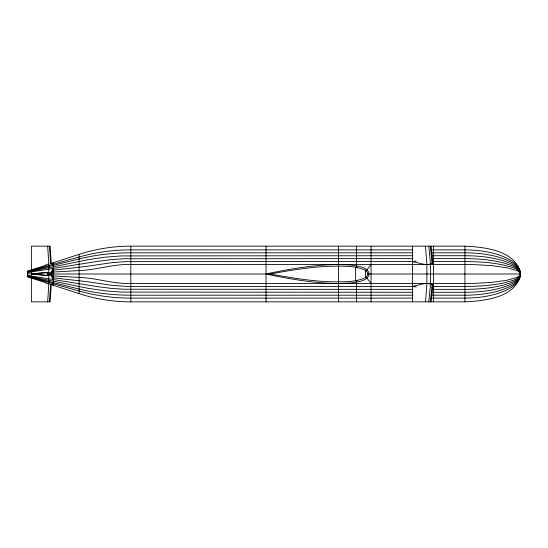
<?xml version="1.0" encoding="UTF-8"?>
<svg xmlns="http://www.w3.org/2000/svg" width="548" height="548" viewBox="0 0 548 548"><rect width="100%" height="100%" fill="white"/><g stroke="black" fill="none" stroke-linecap="round" stroke-linejoin="round"><path stroke-width="0.82" d="M50.074 246.155L51.3 263.382L79.104 254.347C95.77 248.929 113.292 246.155 130.814 246.155L464.916 246.155C484.446 247.066 516.305 250.313 520.6 274C516.305 297.687 484.446 300.934 464.916 301.845L130.814 301.845C113.292 301.845 95.77 299.071 79.104 293.653L51.3 284.618L50.074 301.845M431.07 249.888L464.916 249.888C478.288 249.97 491.885 251.731 504.29 256.95C511.421 260.142 520.182 265.253 520.6 274C520.182 282.747 511.421 287.858 504.29 291.05C491.885 296.269 478.288 298.03 464.916 298.112L431.07 298.112M431.632 252.799L464.916 252.799C478.233 252.881 491.734 254.382 504.29 259.012C510.976 261.773 519.929 265.746 520.6 274C519.929 282.254 510.976 286.227 504.29 288.988C491.734 293.618 478.233 295.119 464.916 295.201L431.632 295.201M432.187 255.717L464.916 255.717C478.185 255.793 491.597 257.039 504.29 261.067C510.537 263.465 519.579 266.28 520.6 274C519.579 281.72 510.537 284.535 504.29 286.933C491.597 290.961 478.185 292.207 464.916 292.283L432.187 292.283M432.187 258.629L464.916 258.629C478.137 258.697 491.474 259.718 504.29 263.129C510.133 265.225 519.114 266.883 520.6 274C519.114 281.117 510.133 282.775 504.29 284.871C491.474 288.282 478.137 289.303 464.916 289.371L432.187 289.371M48.82 275.267A24.078 22.749 73.9 0 1 45.977 275.493L31.38 274L45.196 275.185A23.146 23.146 0 0 0 47.683 275.021L48.628 274.843A5.295 5.295 0 0 0 49.436 274.603L49.45 274.589A2.185 2.185 0 0 0 49.717 274.459A1.089 1.089 0 0 0 49.957 274.267L49.957 273.733A1.089 1.089 0 0 0 49.717 273.541A2.185 2.185 0 0 0 49.471 273.418L49.436 273.404A5.295 5.295 0 0 0 48.628 273.157L47.683 272.986A23.146 23.146 0 0 0 45.189 272.815L27.4 274M520.271 272.493L520.347 275.336M432.091 261.033L432.762 261.464L464.916 261.54C478.103 261.601 491.371 262.41 504.29 265.191C509.798 267.04 518.497 267.602 520.6 274C518.497 280.398 509.798 280.96 504.29 282.809C491.371 285.59 478.103 286.399 464.916 286.46L432.783 286.46L432.091 286.967M520.6 274L519.668 275.74L516.956 277.398L506.914 280.268L491.488 282.391L472.986 283.446L130.814 283.549C113.306 284.035 96.53 277.987 79.104 277.411L53.252 275.952L51.183 274.322L49.957 274.267L49.957 273.733L51.183 273.678L53.252 272.048L79.104 270.589C96.53 270.013 113.306 263.965 130.814 264.451L472.986 264.554L491.488 265.609L506.914 267.732L516.956 270.602L519.668 272.26L520.6 274L367.866 274L367.311 272.281L365.509 270.589L366.961 269.911L371.051 264.451M367.866 274L367.311 275.719L365.509 277.411L366.961 278.089L371.051 283.549M338.431 301.818L338.431 246.182M47.683 301.845L48.813 283.734L51.183 284.576M49.436 301.845L50.635 284.378A13.659 6.425 -90 0 0 53.252 283.748M425.501 301.845L426.892 283.549L426.892 264.451L425.501 246.155M428.81 301.845L430.509 284.028L430.509 263.972L428.81 246.155M430.344 301.845L432.112 284.898L433.495 283.549M431.105 301.845L432.776 286.494M53.252 268.376L50.635 273.274L49.436 273.404L49.436 274.596L50.656 274.712A2.411 2.274 88.5 0 0 50.93 274.555A1.226 1.158 89.5 0 0 51.183 274.322L51.197 273.692A1.226 1.158 -89.5 0 0 50.93 273.452A2.411 2.274 -88.5 0 0 50.656 273.288L50.635 273.274A5.74 5.418 -86.6 0 0 49.738 272.966L47.683 272.986L47.683 275.014L49.745 275.041A5.74 5.418 86.6 0 0 50.642 274.726L53.252 279.624M432.091 260.677L433.495 258.629M53.252 264.252A13.659 6.425 -90 0 0 50.642 263.629L49.436 246.155M416.227 261.115L412.411 261.54L125.081 261.643L111.977 262.663L86.166 266.438L53.252 270.15L50.93 273.445L49.717 273.541L49.717 274.459L50.93 274.555L53.252 277.85L86.166 281.562L112.381 285.385L126.718 286.405L412.411 286.46L423.727 283.761A24.585 23.119 0 0 1 426.892 283.535M45.977 265.232L27.4 271.15L27.4 276.85L45.977 282.768M27.4 271.527L79.104 256.978C95.907 252.251 113.361 249.888 130.814 249.888L412.87 249.888M27.4 271.815L79.104 258.944C95.996 254.731 113.422 252.82 130.814 252.799L412.87 252.799M27.4 272.164L88.543 259.567L105.86 257.094L120.985 255.93L412.87 255.717M357.262 280.384L355.638 280.699A70.48 70.48 0 0 1 351.357 281.309C324.08 283.508 296.79 278.754 270.02 274L50.074 274M270.02 274C296.797 269.205 324.074 264.533 351.357 266.684A70.48 70.48 0 0 1 355.638 267.301L357.262 267.616M27.4 272.575L96.544 261.512L111.162 259.615L123.855 258.752L412.87 258.629M338.431 283.549L350.309 282.974A69.322 69.322 0 0 0 356.536 282.049C373.181 279.816 373.188 268.178 356.529 265.958A69.322 69.322 0 0 0 350.309 265.033L338.431 264.451M49.916 246.155L31.38 246.155L31.38 269.856M412.87 289.371L123.855 289.248L111.162 288.385L96.544 286.488L27.4 275.425M412.87 292.283L120.985 292.07L105.86 290.906L88.543 288.433L27.4 275.836M412.87 295.201L130.814 295.201C113.422 295.18 95.996 293.269 79.104 289.056L27.4 276.185M412.87 298.112L130.814 298.112C113.361 298.112 95.907 295.749 79.104 291.022L27.4 276.473M49.916 301.845L31.38 301.845L31.38 278.144M337.931 264.458C313.703 264.869 289.687 268.924 266.047 274C289.687 279.062 313.703 283.152 337.931 283.549M416.227 286.885L412.411 286.46M31.38 274L45.977 272.541A24.078 22.749 -73.9 0 1 48.82 272.733M412.411 261.54L423.727 264.239A24.585 23.119 0 0 0 426.892 264.465M433.495 264.451L432.112 263.102L430.344 246.155M432.091 287.323L433.495 289.371M432.762 261.464L431.105 246.155M47.683 246.155L48.813 264.266M464.916 246.182L464.916 301.818M433.495 246.182L433.495 301.818M412.411 246.155L412.411 301.845M371.051 246.182L371.051 301.818M365.509 270.589L365.509 277.411M356.529 246.182L356.529 265.958L355.638 267.301L355.638 280.699L356.529 282.042L356.529 301.818M266.047 246.182L266.047 301.818M130.814 246.182L130.814 301.818M79.104 254.388L79.104 293.612M53.252 262.814L53.252 285.186M48.813 264.348L48.813 272.767M48.813 275.233L48.813 283.652M31.38 270.048L31.38 277.952M432.797 286.46A1.952 1.836 0 0 0 432.283 285.083L432.112 284.898A4.487 4.22 0 0 0 430.502 284.056A11.864 11.152 0 0 0 426.892 283.569M426.892 264.431A11.864 11.152 0 0 0 430.523 264.013A4.487 4.22 0 0 0 432.125 263.115L432.29 262.924A1.952 1.836 0 0 0 432.797 261.54M365.591 277.583A28.352 28.352 0 0 1 357.241 280.254M357.241 267.746A28.352 28.352 0 0 1 365.591 270.417M48.19 264.033A24.078 2.185 -18.4 0 1 45.813 264.842M50.642 263.629A13.659 6.425 90 0 1 51.567 263.581M45.813 283.158A24.078 2.185 18.4 0 1 48.19 283.967M52.327 284.241A13.659 6.425 90 0 1 50.642 284.371"/></g></svg>
